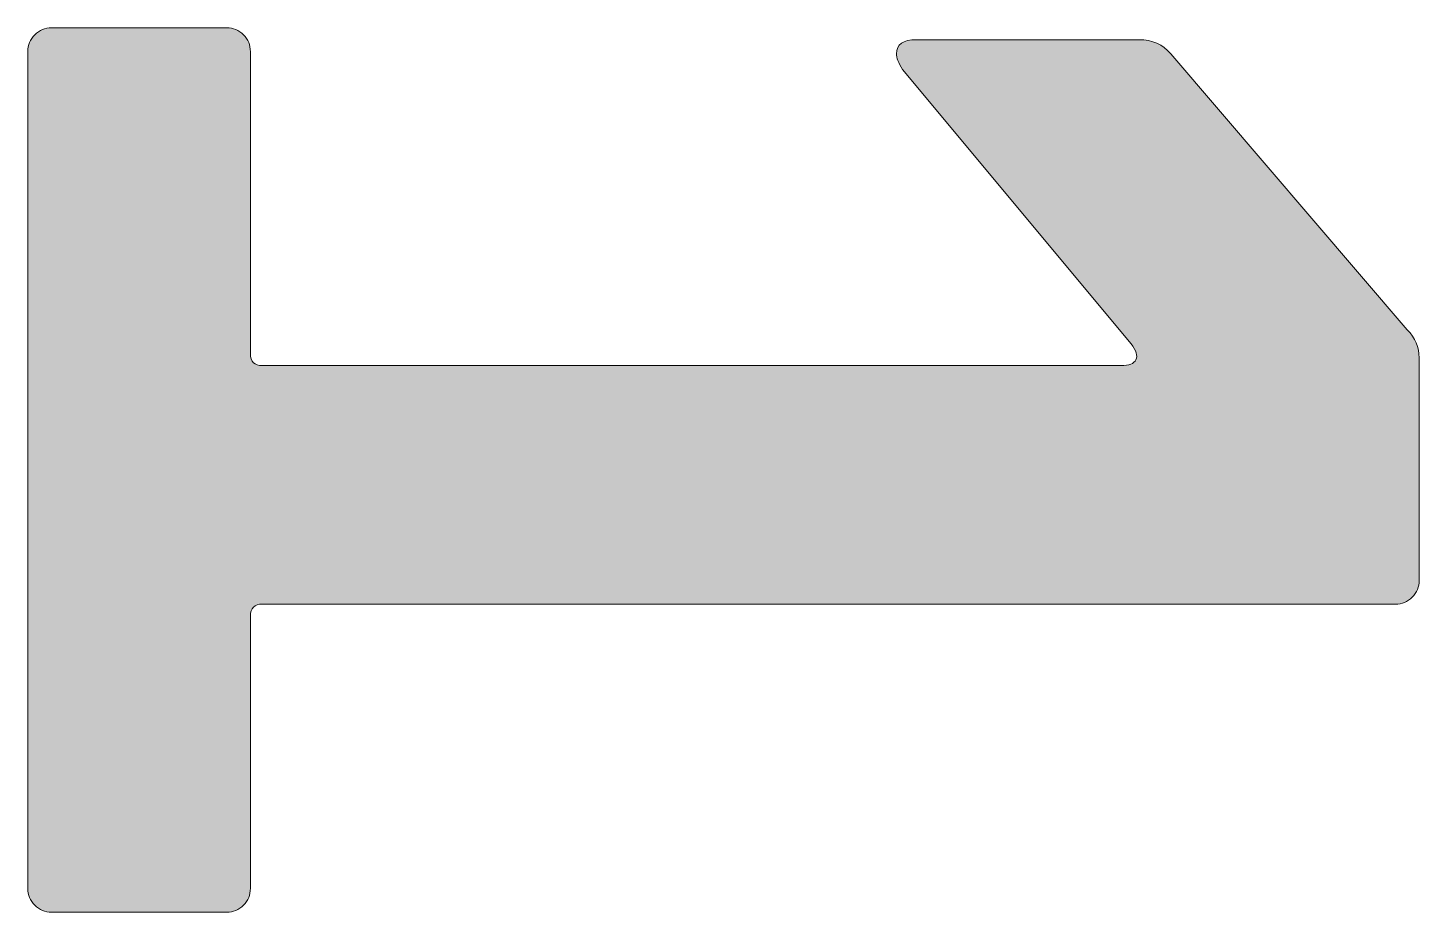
# Model space of a CAD drawing. Header units: millimetres. Extents: x 88.3 to 184.3, y 66.7 to 161.2.
# Drawn here: x 178.17 to 184.1, y 135.1 to 138.86 of the extents above; entities that cross this region are included whole.
import ezdxf

# ---------------------------------------------------------------- set-up
doc = ezdxf.new("R2010")
doc.units = ezdxf.units.MM
doc.header["$MEASUREMENT"] = 0
doc.layers.add('Font Engravings', color=7, linetype='Continuous', lineweight=0)

msp = doc.modelspace()

# ---------------------------------------------------------------- hatches: boundary and pattern name
at = {"layer": 'Font Engravings', "true_color": 0x000000, "transparency": 33554687}
h = msp.add_hatch(color=18, dxfattribs=at)
h.dxf.hatch_style = 2
edge = h.paths.add_edge_path()
edge.add_spline(control_points=[(178.2031, 135.1249), (178.1831, 135.1447), (178.1734, 135.1687), (178.1734, 135.1969), (178.1734, 135.1969), (178.1734, 138.7614), (178.1734, 138.7614), (178.1734, 138.7896), (178.1831, 138.8136), (178.2031, 138.8334), (178.2227, 138.8532), (178.2465, 138.863), (178.2751, 138.863), (178.2751, 138.863), (179.0203, 138.863), (179.0203, 138.863), (179.0485, 138.863), (179.0723, 138.8532), (179.0919, 138.8334), (179.1119, 138.8136), (179.1215, 138.7896), (179.1215, 138.7614), (179.1215, 138.7614), (179.1215, 137.4745), (179.1215, 137.4745), (179.1215, 137.4405), (179.1388, 137.4237), (179.1725, 137.4237), (179.1725, 137.4237), (182.8302, 137.4237), (182.8302, 137.4237), (182.8639, 137.4237), (182.885, 137.4321), (182.8936, 137.449), (182.9022, 137.466), (182.895, 137.4886), (182.8726, 137.5168), (182.8726, 137.5168), (181.899, 138.6852), (181.899, 138.6852), (181.8817, 138.7135), (181.8735, 138.7359), (181.8735, 138.7529), (181.8735, 138.7924), (181.9017, 138.8122), (181.9582, 138.8122), (181.9582, 138.8122), (182.9063, 138.8122), (182.9063, 138.8122), (182.9628, 138.8122), (183.008, 138.7924), (183.0417, 138.7529), (183.0417, 138.7529), (184.0494, 137.5761), (184.0494, 137.5761), (184.0832, 137.5422), (184.1, 137.5027), (184.1, 137.4576), (184.1, 137.4576), (184.1, 136.5092), (184.1, 136.5092), (184.1, 136.4811), (184.0901, 136.4571), (184.0704, 136.4373), (184.0508, 136.4175), (184.0267, 136.4077), (183.9984, 136.4077), (183.9984, 136.4077), (179.1725, 136.4077), (179.1725, 136.4077), (179.1388, 136.4077), (179.1215, 136.3906), (179.1215, 136.3569), (179.1215, 136.3569), (179.1215, 135.1969), (179.1215, 135.1969), (179.1215, 135.1687), (179.1119, 135.1447), (179.0919, 135.1249), (179.0723, 135.1053), (179.0485, 135.0953), (179.0203, 135.0953), (179.0203, 135.0953), (178.2751, 135.0953), (178.2751, 135.0953), (178.2465, 135.0953), (178.2227, 135.1053), (178.2031, 135.1249)], knot_values=[0, 0, 0, 0, 1, 1, 1, 2, 2, 2, 3, 3, 3, 4, 4, 4, 5, 5, 5, 6, 6, 6, 7, 7, 7, 8, 8, 8, 9, 9, 9, 10, 10, 10, 11, 11, 11, 12, 12, 12, 13, 13, 13, 14, 14, 14, 15, 15, 15, 16, 16, 16, 17, 17, 17, 18, 18, 18, 19, 19, 19, 20, 20, 20, 21, 21, 21, 22, 22, 22, 23, 23, 23, 24, 24, 24, 25, 25, 25, 26, 26, 26, 27, 27, 27, 28, 28, 28, 29, 29, 29, 29], degree=3, periodic=0)

# ---------------------------------------------------------------- linework, layer by layer
at = {"layer": 'Font Engravings'}
msp.add_open_spline([(178.2031, 135.1249), (178.1831, 135.1447), (178.1734, 135.1687), (178.1734, 135.1969), (178.1734, 135.1969), (178.1734, 138.7614), (178.1734, 138.7614), (178.1734, 138.7896), (178.1831, 138.8136), (178.2031, 138.8334), (178.2227, 138.8532), (178.2465, 138.863), (178.2751, 138.863), (178.2751, 138.863), (179.0203, 138.863), (179.0203, 138.863), (179.0485, 138.863), (179.0723, 138.8532), (179.0919, 138.8334), (179.1119, 138.8136), (179.1215, 138.7896), (179.1215, 138.7614), (179.1215, 138.7614), (179.1215, 137.4745), (179.1215, 137.4745), (179.1215, 137.4405), (179.1388, 137.4237), (179.1725, 137.4237), (179.1725, 137.4237), (182.8302, 137.4237), (182.8302, 137.4237), (182.8639, 137.4237), (182.885, 137.4321), (182.8936, 137.449), (182.9022, 137.466), (182.895, 137.4886), (182.8726, 137.5168), (182.8726, 137.5168), (181.899, 138.6852), (181.899, 138.6852), (181.8817, 138.7135), (181.8735, 138.7359), (181.8735, 138.7529), (181.8735, 138.7924), (181.9017, 138.8122), (181.9582, 138.8122), (181.9582, 138.8122), (182.9063, 138.8122), (182.9063, 138.8122), (182.9628, 138.8122), (183.008, 138.7924), (183.0417, 138.7529), (183.0417, 138.7529), (184.0494, 137.5761), (184.0494, 137.5761), (184.0832, 137.5422), (184.1, 137.5027), (184.1, 137.4576), (184.1, 137.4576), (184.1, 136.5092), (184.1, 136.5092), (184.1, 136.4811), (184.0901, 136.4571), (184.0704, 136.4373), (184.0508, 136.4175), (184.0267, 136.4077), (183.9984, 136.4077), (183.9984, 136.4077), (179.1725, 136.4077), (179.1725, 136.4077), (179.1388, 136.4077), (179.1215, 136.3906), (179.1215, 136.3569), (179.1215, 136.3569), (179.1215, 135.1969), (179.1215, 135.1969), (179.1215, 135.1687), (179.1119, 135.1447), (179.0919, 135.1249), (179.0723, 135.1053), (179.0485, 135.0953), (179.0203, 135.0953), (179.0203, 135.0953), (178.2751, 135.0953), (178.2751, 135.0953), (178.2465, 135.0953), (178.2227, 135.1053), (178.2031, 135.1249)], degree=3, knots=[0, 0, 0, 0, 1, 1, 1, 2, 2, 2, 3, 3, 3, 4, 4, 4, 5, 5, 5, 6, 6, 6, 7, 7, 7, 8, 8, 8, 9, 9, 9, 10, 10, 10, 11, 11, 11, 12, 12, 12, 13, 13, 13, 14, 14, 14, 15, 15, 15, 16, 16, 16, 17, 17, 17, 18, 18, 18, 19, 19, 19, 20, 20, 20, 21, 21, 21, 22, 22, 22, 23, 23, 23, 24, 24, 24, 25, 25, 25, 26, 26, 26, 27, 27, 27, 28, 28, 28, 29, 29, 29, 29], dxfattribs=at)

doc.saveas('drawing.dxf')
